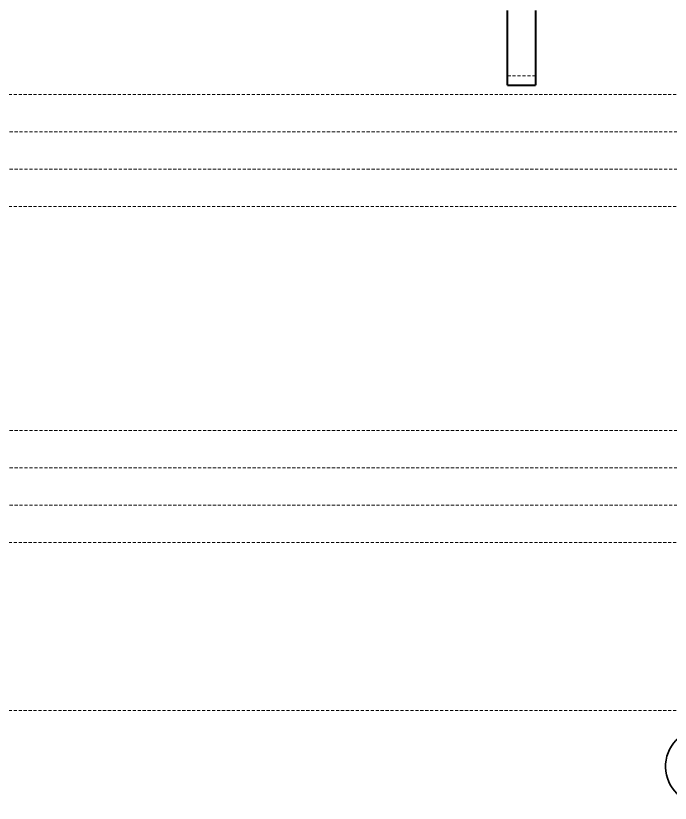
# Model space of a CAD drawing. Header units: inches. Extents: x 6934 to 18973, y 4254 to 7629.
# Drawn here: x 17050.75 to 17085.79, y 4791.48 to 4833.67 of the extents above; entities that cross this region are included whole.
import ezdxf

# ---------------------------------------------------------------- set-up
doc = ezdxf.new("R2010")
doc.units = ezdxf.units.IN
doc.header["$MEASUREMENT"] = 0
doc.linetypes.add('입력 정류부 ASSY$0$DASHED', pattern=[0.2067, 0.1654, -0.0413])
for name, color, linetype, lineweight, true_color in [('입력 정류부 ASSY$0$가려진 것(ISO)', 2, '입력 정류부 ASSY$0$DASHED', 18, 0xffff00), ('입력 정류부 ASSY$0$가려진 좁은 것(ISO)', 2, '입력 정류부 ASSY$0$DASHED', 18, 0xffff00), ('입력 정류부 ASSY$0$가시적인 것(ISO)', 3, 'Continuous', 40, 0x00ff00), ('입력 정류부 ASSY$0$가시적인 좁은 것(ISO)', 3, 'Continuous', 35, 0x00ff00)]:
    doc.layers.add(name, color=color, linetype=linetype, lineweight=lineweight, true_color=true_color)

# ---------------------------------------------------------------- blocks, each defined once
blk = doc.blocks.new('입력 정류부 ASSY')
at = {"layer": '입력 정류부 ASSY$0$가려진 것(ISO)'}
for p, q in [((110.204, 569.44), (434.704, 569.44)), ((490.204, 567.44), (110.204, 567.44)), ((490.204, 565.44), (110.204, 565.44)), ((490.204, 549.44), (110.204, 549.44)), ((490.204, 547.44), (110.204, 547.44)), ((110.204, 545.44), (490.204, 545.44)), ((110.204, 536.44), (490.204, 536.44))]:
    blk.add_line(p, q, dxfattribs=at)
at = {"layer": '입력 정류부 ASSY$0$가려진 좁은 것(ISO)'}
for p, q in [((423.004, 570.44), (424.504, 570.44)), ((438.404, 563.44), (110.204, 563.44)), ((490.204, 551.44), (195.204, 551.44))]:
    blk.add_line(p, q, dxfattribs=at)
at = {"layer": '입력 정류부 ASSY$0$가시적인 것(ISO)'}
for p, q in [((423.004, 569.94), (423.004, 573.94)), ((424.504, 573.94), (424.504, 569.94)), ((423.004, 569.94), (424.504, 569.94))]:
    blk.add_line(p, q, dxfattribs=at)
at = {"layer": '입력 정류부 ASSY$0$가시적인 좁은 것(ISO)'}
blk.add_arc((433.454, 533.44), 2, 350, 260, dxfattribs=at)

msp = doc.modelspace()

# ---------------------------------------------------------------- block references
msp.add_blockref('입력 정류부 ASSY', (16654.075, 4260.012))

doc.saveas('drawing.dxf')
